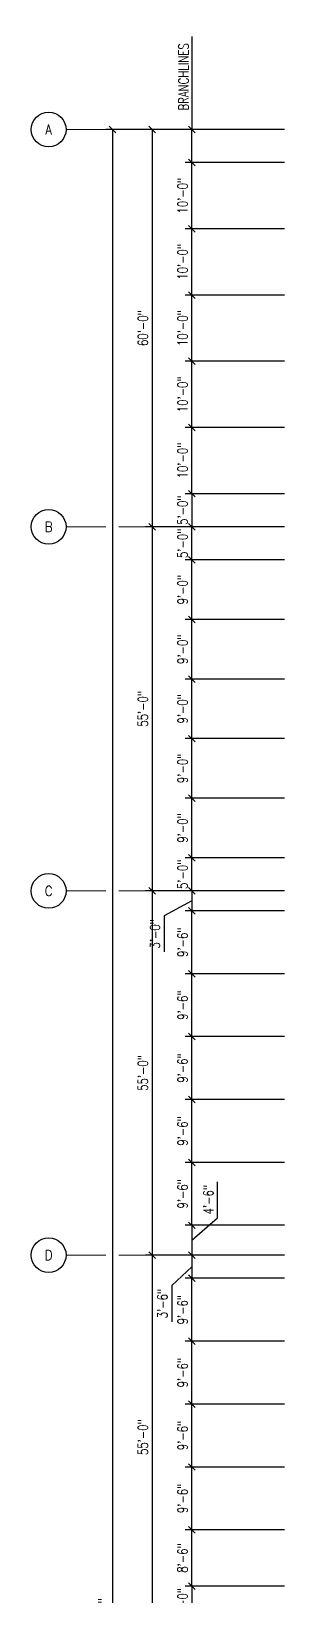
# Model space of a CAD drawing. Extents: x -14553 to 17595, y -13361 to 12610.
# Drawn here: x -1597 to -1114, y -2657 to 178 of the extents above; entities that cross this region are included whole.
import ezdxf
from ezdxf.enums import TextEntityAlignment as Align

# ---------------------------------------------------------------- set-up
doc = ezdxf.new("R2010")
doc.units = 0
doc.header["$LTSCALE"] = 0.5
doc.header["$MEASUREMENT"] = 0
doc.layers.get('0').update_dxf_attribs({"linetype": 'CONTINUOUS'})
doc.layers.get('DEFPOINTS').update_dxf_attribs({"linetype": 'CONTINUOUS'})
doc.layers.add('Dim-Grid', color=11, linetype='CONTINUOUS', lineweight=20)
doc.layers.add('Grid-Bubbles', color=2, linetype='CONTINUOUS')
doc.styles.add('SECTION-ATTRIB-BOLD', font='simplex.shx', dxfattribs={"width": 0.75})
doc.styles.get("Standard").update_dxf_attribs({"font": 'SIMPLEX.SHX', "width": 0.75})
doc.dimstyles.new('NMBS T192', dxfattribs={"dimscale": 192, "dimtxt": 0.09375, "dimasz": 0.0625, "dimexe": 0.0625, "dimexo": 0.125, "dimgap": 0.03125, "dimtad": 1, "dimdec": 4, "dimrnd": 0.0625, "dimzin": 3, "dimdsep": 46, "dimlunit": 4, "dimtxsty": 'Standard', "dimblk1": 'OBLIQUE', "dimblk2": 'OBLIQUE', "dimsah": 1, "dimcen": -0.125, "dimclrt": 2, "dimadec": 0, "dimazin": 0, "dimtfac": 0.625, "dimtdec": 4, "dimtmove": 0, "dimatfit": 2, "dimfxl": 0.0625, "dimtvp": 0.7, "dimtolj": 1, "dimtzin": 3, "dimarcsym": 0})

# ---------------------------------------------------------------- blocks, each defined once
blk = doc.blocks.new('Grid-Bub')
at = {"color": 0}
blk.add_circle((0, 0), 0.164, dxfattribs=at)
at = {"style": 'SECTION-ATTRIB-BOLD', "width": 0.875}
blk.add_attdef('LABEL', text='', height=0.0938, dxfattribs=at).set_placement((0, 0), align=Align.MIDDLE_CENTER)
blk = doc.blocks.new('_OBLIQUE')
at = {"color": 0, "linetype": 'ByBlock'}
blk.add_line((-0.5, -0.5), (0.5, 0.5), dxfattribs=at)
blk = doc.blocks.new('*D260')
at = {"layer": 'DEFPOINTS', "color": 0, "transparency": 16777216}
for p in [(-1113.7, 0), (-1377.7, -720), (-1113.7, -720)]:
    blk.add_point(p, dxfattribs=at)
at = {"layer": 'Dim-Grid', "color": 0, "lineweight": -2, "transparency": 16777216}
for p, q in [((-1137.7, 0), (-1389.7, 0)), ((-1377.7, 0), (-1377.7, -720)), ((-1137.7, -720), (-1389.7, -720))]:
    blk.add_line(p, q, dxfattribs=at)
at = {"layer": 'Dim-Grid', "color": 0, "lineweight": -2, "transparency": 16777216, "xscale": 12, "yscale": 12, "zscale": 12}
for p, rotation in [((-1377.7, 0), 90), ((-1377.7, -720), 270)]:
    blk.add_blockref('_OBLIQUE', p, dxfattribs=dict(at, rotation=rotation))
at = {"layer": 'Dim-Grid', "color": 2, "transparency": 16777216, "insert": (-1394.4, -360), "char_height": 18, "attachment_point": 5, "rotation": 90}
blk.add_mtext('\\A1;60\'-0"', dxfattribs=at)
blk = doc.blocks.new('*D261')
at = {"layer": 'DEFPOINTS', "color": 0, "transparency": 16777216}
for p in [(-1113.7, -720), (-1377.7, -1380), (-1113.7, -1380)]:
    blk.add_point(p, dxfattribs=at)
at = {"layer": 'Dim-Grid', "color": 0, "lineweight": -2, "transparency": 16777216}
for p, q in [((-1137.7, -720), (-1389.7, -720)), ((-1377.7, -720), (-1377.7, -1380)), ((-1137.7, -1380), (-1389.7, -1380))]:
    blk.add_line(p, q, dxfattribs=at)
at = {"layer": 'Dim-Grid', "color": 0, "lineweight": -2, "transparency": 16777216, "xscale": 12, "yscale": 12, "zscale": 12}
for p, rotation in [((-1377.7, -720), 90), ((-1377.7, -1380), 270)]:
    blk.add_blockref('_OBLIQUE', p, dxfattribs=dict(at, rotation=rotation))
at = {"layer": 'Dim-Grid', "color": 2, "transparency": 16777216, "insert": (-1394.4, -1050), "char_height": 18, "attachment_point": 5, "rotation": 90}
blk.add_mtext('\\A1;55\'-0"', dxfattribs=at)
blk = doc.blocks.new('*D262')
at = {"layer": 'DEFPOINTS', "color": 0, "transparency": 16777216}
for p in [(-1113.7, -1380), (-1377.7, -2040), (-1113.7, -2040)]:
    blk.add_point(p, dxfattribs=at)
at = {"layer": 'Dim-Grid', "color": 0, "lineweight": -2, "transparency": 16777216}
for p, q in [((-1137.7, -1380), (-1389.7, -1380)), ((-1377.7, -1380), (-1377.7, -2040)), ((-1137.7, -2040), (-1389.7, -2040))]:
    blk.add_line(p, q, dxfattribs=at)
at = {"layer": 'Dim-Grid', "color": 0, "lineweight": -2, "transparency": 16777216, "xscale": 12, "yscale": 12, "zscale": 12}
for p, rotation in [((-1377.7, -1380), 90), ((-1377.7, -2040), 270)]:
    blk.add_blockref('_OBLIQUE', p, dxfattribs=dict(at, rotation=rotation))
at = {"layer": 'Dim-Grid', "color": 2, "transparency": 16777216, "insert": (-1394.4, -1710), "char_height": 18, "attachment_point": 5, "rotation": 90}
blk.add_mtext('\\A1;55\'-0"', dxfattribs=at)
blk = doc.blocks.new('*D263')
at = {"layer": 'DEFPOINTS', "color": 0, "transparency": 16777216}
for p in [(-1113.7, -2040), (-1377.7, -2700), (-1113.7, -2700)]:
    blk.add_point(p, dxfattribs=at)
at = {"layer": 'Dim-Grid', "color": 0, "lineweight": -2, "transparency": 16777216}
for p, q in [((-1137.7, -2040), (-1389.7, -2040)), ((-1377.7, -2040), (-1377.7, -2700)), ((-1137.7, -2700), (-1389.7, -2700))]:
    blk.add_line(p, q, dxfattribs=at)
at = {"layer": 'Dim-Grid', "color": 0, "lineweight": -2, "transparency": 16777216, "xscale": 12, "yscale": 12, "zscale": 12}
for p, rotation in [((-1377.7, -2040), 90), ((-1377.7, -2700), 270)]:
    blk.add_blockref('_OBLIQUE', p, dxfattribs=dict(at, rotation=rotation))
at = {"layer": 'Dim-Grid', "color": 2, "transparency": 16777216, "insert": (-1394.4, -2370), "char_height": 18, "attachment_point": 5, "rotation": 90}
blk.add_mtext('\\A1;55\'-0"', dxfattribs=at)
blk = doc.blocks.new('*D268')
at = {"layer": 'DEFPOINTS', "color": 0, "transparency": 16777216}
for p in [(-1113.7, 0), (-1449.7, -5400), (-1113.7, -5400)]:
    blk.add_point(p, dxfattribs=at)
at = {"layer": 'Dim-Grid', "color": 0, "lineweight": -2, "transparency": 16777216}
for p, q in [((-1137.7, 0), (-1461.7, 0)), ((-1449.7, 0), (-1449.7, -5400)), ((-1137.7, -5400), (-1461.7, -5400))]:
    blk.add_line(p, q, dxfattribs=at)
at = {"layer": 'Dim-Grid', "color": 0, "lineweight": -2, "transparency": 16777216, "xscale": 12, "yscale": 12, "zscale": 12}
for p, rotation in [((-1449.7, 0), 90), ((-1449.7, -5400), 270)]:
    blk.add_blockref('_OBLIQUE', p, dxfattribs=dict(at, rotation=rotation))
at = {"layer": 'Dim-Grid', "color": 2, "transparency": 16777216, "insert": (-1466.4, -2700), "char_height": 18, "attachment_point": 5, "rotation": 90}
blk.add_mtext('\\A1;450\'-0"', dxfattribs=at)
blk = doc.blocks.new('*D253')
at = {"layer": 'DEFPOINTS', "color": 0, "transparency": 16777216}
for p in [(-1113.7, -1380), (-1305.7, -1416), (-1113.7, -1416)]:
    blk.add_point(p, dxfattribs=at)
at = {"layer": 'Dim-Grid', "color": 0, "lineweight": -2, "transparency": 16777216}
for p, q in [((-1137.7, -1380), (-1317.7, -1380)), ((-1305.7, -1380), (-1305.7, -1416)), ((-1305.7, -1398), (-1355.7, -1425.1)), ((-1137.7, -1416), (-1317.7, -1416)), ((-1355.7, -1425.1), (-1355.7, -1490.5))]:
    blk.add_line(p, q, dxfattribs=at)
at = {"layer": 'Dim-Grid', "color": 0, "lineweight": -2, "transparency": 16777216, "xscale": 12, "yscale": 12, "zscale": 12}
for p, rotation in [((-1305.7, -1380), 90), ((-1305.7, -1416), 270)]:
    blk.add_blockref('_OBLIQUE', p, dxfattribs=dict(at, rotation=rotation))
at = {"layer": 'Dim-Grid', "color": 2, "transparency": 16777216, "insert": (-1372.4, -1457.8), "char_height": 18, "attachment_point": 5, "rotation": 90}
blk.add_mtext('\\A1;3\'-0"', dxfattribs=at)
blk = doc.blocks.new('*D254')
at = {"layer": 'DEFPOINTS', "color": 0, "transparency": 16777216}
for p in [(-1305.7, -1320), (-1113.7, -1320), (-1113.7, -1380)]:
    blk.add_point(p, dxfattribs=at)
at = {"layer": 'Dim-Grid', "color": 0, "lineweight": -2, "transparency": 16777216}
for p, q in [((-1137.7, -1320), (-1317.7, -1320)), ((-1305.7, -1380), (-1305.7, -1320)), ((-1137.7, -1380), (-1317.7, -1380))]:
    blk.add_line(p, q, dxfattribs=at)
at = {"layer": 'Dim-Grid', "color": 0, "lineweight": -2, "transparency": 16777216, "xscale": 12, "yscale": 12, "zscale": 12}
for p, rotation in [((-1305.7, -1320), 90), ((-1305.7, -1380), 270)]:
    blk.add_blockref('_OBLIQUE', p, dxfattribs=dict(at, rotation=rotation))
at = {"layer": 'Dim-Grid', "color": 2, "transparency": 16777216, "insert": (-1322.4, -1350), "char_height": 18, "attachment_point": 5, "rotation": 90}
blk.add_mtext('\\A1;5\'-0"', dxfattribs=at)
blk = doc.blocks.new('*D269')
at = {"layer": 'DEFPOINTS', "color": 0, "transparency": 16777216}
for p in [(-1305.7, -1212), (-1113.7, -1212), (-1113.7, -1320)]:
    blk.add_point(p, dxfattribs=at)
at = {"layer": 'Dim-Grid', "color": 0, "lineweight": -2, "transparency": 16777216}
for p, q in [((-1137.7, -1212), (-1317.7, -1212)), ((-1305.7, -1320), (-1305.7, -1212)), ((-1137.7, -1320), (-1317.7, -1320))]:
    blk.add_line(p, q, dxfattribs=at)
at = {"layer": 'Dim-Grid', "color": 0, "lineweight": -2, "transparency": 16777216, "xscale": 12, "yscale": 12, "zscale": 12}
for p, rotation in [((-1305.7, -1212), 90), ((-1305.7, -1320), 270)]:
    blk.add_blockref('_OBLIQUE', p, dxfattribs=dict(at, rotation=rotation))
at = {"layer": 'Dim-Grid', "color": 2, "transparency": 16777216, "insert": (-1322.4, -1266), "char_height": 18, "attachment_point": 5, "rotation": 90}
blk.add_mtext('\\A1;9\'-0"', dxfattribs=at)
blk = doc.blocks.new('*D270')
at = {"layer": 'DEFPOINTS', "color": 0, "transparency": 16777216}
for p in [(-1305.7, -1104), (-1113.7, -1104), (-1113.7, -1212)]:
    blk.add_point(p, dxfattribs=at)
at = {"layer": 'Dim-Grid', "color": 0, "lineweight": -2, "transparency": 16777216}
for p, q in [((-1137.7, -1104), (-1317.7, -1104)), ((-1305.7, -1212), (-1305.7, -1104)), ((-1137.7, -1212), (-1317.7, -1212))]:
    blk.add_line(p, q, dxfattribs=at)
at = {"layer": 'Dim-Grid', "color": 0, "lineweight": -2, "transparency": 16777216, "xscale": 12, "yscale": 12, "zscale": 12}
for p, rotation in [((-1305.7, -1104), 90), ((-1305.7, -1212), 270)]:
    blk.add_blockref('_OBLIQUE', p, dxfattribs=dict(at, rotation=rotation))
at = {"layer": 'Dim-Grid', "color": 2, "transparency": 16777216, "insert": (-1322.4, -1158), "char_height": 18, "attachment_point": 5, "rotation": 90}
blk.add_mtext('\\A1;9\'-0"', dxfattribs=at)
blk = doc.blocks.new('*D271')
at = {"layer": 'DEFPOINTS', "color": 0, "transparency": 16777216}
for p in [(-1305.7, -996), (-1113.7, -996), (-1113.7, -1104)]:
    blk.add_point(p, dxfattribs=at)
at = {"layer": 'Dim-Grid', "color": 0, "lineweight": -2, "transparency": 16777216}
for p, q in [((-1137.7, -996), (-1317.7, -996)), ((-1305.7, -1104), (-1305.7, -996)), ((-1137.7, -1104), (-1317.7, -1104))]:
    blk.add_line(p, q, dxfattribs=at)
at = {"layer": 'Dim-Grid', "color": 0, "lineweight": -2, "transparency": 16777216, "xscale": 12, "yscale": 12, "zscale": 12}
for p, rotation in [((-1305.7, -996), 90), ((-1305.7, -1104), 270)]:
    blk.add_blockref('_OBLIQUE', p, dxfattribs=dict(at, rotation=rotation))
at = {"layer": 'Dim-Grid', "color": 2, "transparency": 16777216, "insert": (-1322.4, -1050), "char_height": 18, "attachment_point": 5, "rotation": 90}
blk.add_mtext('\\A1;9\'-0"', dxfattribs=at)
blk = doc.blocks.new('*D272')
at = {"layer": 'DEFPOINTS', "color": 0, "transparency": 16777216}
for p in [(-1305.7, -888), (-1113.7, -888), (-1113.7, -996)]:
    blk.add_point(p, dxfattribs=at)
at = {"layer": 'Dim-Grid', "color": 0, "lineweight": -2, "transparency": 16777216}
for p, q in [((-1137.7, -888), (-1317.7, -888)), ((-1305.7, -996), (-1305.7, -888)), ((-1137.7, -996), (-1317.7, -996))]:
    blk.add_line(p, q, dxfattribs=at)
at = {"layer": 'Dim-Grid', "color": 0, "lineweight": -2, "transparency": 16777216, "xscale": 12, "yscale": 12, "zscale": 12}
for p, rotation in [((-1305.7, -888), 90), ((-1305.7, -996), 270)]:
    blk.add_blockref('_OBLIQUE', p, dxfattribs=dict(at, rotation=rotation))
at = {"layer": 'Dim-Grid', "color": 2, "transparency": 16777216, "insert": (-1322.4, -942), "char_height": 18, "attachment_point": 5, "rotation": 90}
blk.add_mtext('\\A1;9\'-0"', dxfattribs=at)
blk = doc.blocks.new('*D273')
at = {"layer": 'DEFPOINTS', "color": 0, "transparency": 16777216}
for p in [(-1305.7, -780), (-1113.7, -780), (-1113.7, -888)]:
    blk.add_point(p, dxfattribs=at)
at = {"layer": 'Dim-Grid', "color": 0, "lineweight": -2, "transparency": 16777216}
for p, q in [((-1137.7, -780), (-1317.7, -780)), ((-1305.7, -888), (-1305.7, -780)), ((-1137.7, -888), (-1317.7, -888))]:
    blk.add_line(p, q, dxfattribs=at)
at = {"layer": 'Dim-Grid', "color": 0, "lineweight": -2, "transparency": 16777216, "xscale": 12, "yscale": 12, "zscale": 12}
for p, rotation in [((-1305.7, -780), 90), ((-1305.7, -888), 270)]:
    blk.add_blockref('_OBLIQUE', p, dxfattribs=dict(at, rotation=rotation))
at = {"layer": 'Dim-Grid', "color": 2, "transparency": 16777216, "insert": (-1322.4, -834), "char_height": 18, "attachment_point": 5, "rotation": 90}
blk.add_mtext('\\A1;9\'-0"', dxfattribs=at)
blk = doc.blocks.new('*D274')
at = {"layer": 'DEFPOINTS', "color": 0, "transparency": 16777216}
for p in [(-1305.7, -720), (-1113.7, -720), (-1113.7, -780)]:
    blk.add_point(p, dxfattribs=at)
at = {"layer": 'Dim-Grid', "color": 0, "lineweight": -2, "transparency": 16777216}
for p, q in [((-1137.7, -720), (-1317.7, -720)), ((-1305.7, -780), (-1305.7, -720)), ((-1137.7, -780), (-1317.7, -780))]:
    blk.add_line(p, q, dxfattribs=at)
at = {"layer": 'Dim-Grid', "color": 0, "lineweight": -2, "transparency": 16777216, "xscale": 12, "yscale": 12, "zscale": 12}
for p, rotation in [((-1305.7, -720), 90), ((-1305.7, -780), 270)]:
    blk.add_blockref('_OBLIQUE', p, dxfattribs=dict(at, rotation=rotation))
at = {"layer": 'Dim-Grid', "color": 2, "transparency": 16777216, "insert": (-1322.4, -750), "char_height": 18, "attachment_point": 5, "rotation": 90}
blk.add_mtext('\\A1;5\'-0"', dxfattribs=at)
blk = doc.blocks.new('*D275')
at = {"layer": 'DEFPOINTS', "color": 0, "transparency": 16777216}
for p in [(-1113.7, -660), (-1305.7, -720), (-1113.7, -720)]:
    blk.add_point(p, dxfattribs=at)
at = {"layer": 'Dim-Grid', "color": 0, "lineweight": -2, "transparency": 16777216}
for p, q in [((-1137.7, -660), (-1317.7, -660)), ((-1305.7, -660), (-1305.7, -720)), ((-1137.7, -720), (-1317.7, -720))]:
    blk.add_line(p, q, dxfattribs=at)
at = {"layer": 'Dim-Grid', "color": 0, "lineweight": -2, "transparency": 16777216, "xscale": 12, "yscale": 12, "zscale": 12}
for p, rotation in [((-1305.7, -660), 90), ((-1305.7, -720), 270)]:
    blk.add_blockref('_OBLIQUE', p, dxfattribs=dict(at, rotation=rotation))
at = {"layer": 'Dim-Grid', "color": 2, "transparency": 16777216, "insert": (-1322.4, -690), "char_height": 18, "attachment_point": 5, "rotation": 90}
blk.add_mtext('\\A1;5\'-0"', dxfattribs=at)
blk = doc.blocks.new('*D276')
at = {"layer": 'DEFPOINTS', "color": 0, "transparency": 16777216}
for p in [(-1305.7, -540), (-1113.7, -540), (-1113.7, -660)]:
    blk.add_point(p, dxfattribs=at)
at = {"layer": 'Dim-Grid', "color": 0, "lineweight": -2, "transparency": 16777216}
for p, q in [((-1137.7, -540), (-1317.7, -540)), ((-1305.7, -660), (-1305.7, -540)), ((-1137.7, -660), (-1317.7, -660))]:
    blk.add_line(p, q, dxfattribs=at)
at = {"layer": 'Dim-Grid', "color": 0, "lineweight": -2, "transparency": 16777216, "xscale": 12, "yscale": 12, "zscale": 12}
for p, rotation in [((-1305.7, -540), 90), ((-1305.7, -660), 270)]:
    blk.add_blockref('_OBLIQUE', p, dxfattribs=dict(at, rotation=rotation))
at = {"layer": 'Dim-Grid', "color": 2, "transparency": 16777216, "insert": (-1322.4, -600), "char_height": 18, "attachment_point": 5, "rotation": 90}
blk.add_mtext('\\A1;10\'-0"', dxfattribs=at)
blk = doc.blocks.new('*D277')
at = {"layer": 'DEFPOINTS', "color": 0, "transparency": 16777216}
for p in [(-1305.7, -420), (-1113.7, -420), (-1113.7, -540)]:
    blk.add_point(p, dxfattribs=at)
at = {"layer": 'Dim-Grid', "color": 0, "lineweight": -2, "transparency": 16777216}
for p, q in [((-1137.7, -420), (-1317.7, -420)), ((-1305.7, -540), (-1305.7, -420)), ((-1137.7, -540), (-1317.7, -540))]:
    blk.add_line(p, q, dxfattribs=at)
at = {"layer": 'Dim-Grid', "color": 0, "lineweight": -2, "transparency": 16777216, "xscale": 12, "yscale": 12, "zscale": 12}
for p, rotation in [((-1305.7, -420), 90), ((-1305.7, -540), 270)]:
    blk.add_blockref('_OBLIQUE', p, dxfattribs=dict(at, rotation=rotation))
at = {"layer": 'Dim-Grid', "color": 2, "transparency": 16777216, "insert": (-1322.4, -480), "char_height": 18, "attachment_point": 5, "rotation": 90}
blk.add_mtext('\\A1;10\'-0"', dxfattribs=at)
blk = doc.blocks.new('*D278')
at = {"layer": 'DEFPOINTS', "color": 0, "transparency": 16777216}
for p in [(-1305.7, -300), (-1113.7, -300), (-1113.7, -420)]:
    blk.add_point(p, dxfattribs=at)
at = {"layer": 'Dim-Grid', "color": 0, "lineweight": -2, "transparency": 16777216}
for p, q in [((-1137.7, -300), (-1317.7, -300)), ((-1305.7, -420), (-1305.7, -300)), ((-1137.7, -420), (-1317.7, -420))]:
    blk.add_line(p, q, dxfattribs=at)
at = {"layer": 'Dim-Grid', "color": 0, "lineweight": -2, "transparency": 16777216, "xscale": 12, "yscale": 12, "zscale": 12}
for p, rotation in [((-1305.7, -300), 90), ((-1305.7, -420), 270)]:
    blk.add_blockref('_OBLIQUE', p, dxfattribs=dict(at, rotation=rotation))
at = {"layer": 'Dim-Grid', "color": 2, "transparency": 16777216, "insert": (-1322.4, -360), "char_height": 18, "attachment_point": 5, "rotation": 90}
blk.add_mtext('\\A1;10\'-0"', dxfattribs=at)
blk = doc.blocks.new('*D255')
at = {"layer": 'DEFPOINTS', "color": 0, "transparency": 16777216}
for p in [(-1305.7, -180), (-1113.7, -180), (-1113.7, -300)]:
    blk.add_point(p, dxfattribs=at)
at = {"layer": 'Dim-Grid', "color": 0, "lineweight": -2, "transparency": 16777216}
for p, q in [((-1137.7, -180), (-1317.7, -180)), ((-1305.7, -300), (-1305.7, -180)), ((-1137.7, -300), (-1317.7, -300))]:
    blk.add_line(p, q, dxfattribs=at)
at = {"layer": 'Dim-Grid', "color": 0, "lineweight": -2, "transparency": 16777216, "xscale": 12, "yscale": 12, "zscale": 12}
for p, rotation in [((-1305.7, -180), 90), ((-1305.7, -300), 270)]:
    blk.add_blockref('_OBLIQUE', p, dxfattribs=dict(at, rotation=rotation))
at = {"layer": 'Dim-Grid', "color": 2, "transparency": 16777216, "insert": (-1322.4, -240), "char_height": 18, "attachment_point": 5, "rotation": 90}
blk.add_mtext('\\A1;10\'-0"', dxfattribs=at)
blk = doc.blocks.new('*D256')
at = {"layer": 'DEFPOINTS', "color": 0, "transparency": 16777216}
for p in [(-1305.7, -60), (-1113.7, -60), (-1113.7, -180)]:
    blk.add_point(p, dxfattribs=at)
at = {"layer": 'Dim-Grid', "color": 0, "lineweight": -2, "transparency": 16777216}
for p, q in [((-1137.7, -60), (-1317.7, -60)), ((-1305.7, -180), (-1305.7, -60)), ((-1137.7, -180), (-1317.7, -180))]:
    blk.add_line(p, q, dxfattribs=at)
at = {"layer": 'Dim-Grid', "color": 0, "lineweight": -2, "transparency": 16777216, "xscale": 12, "yscale": 12, "zscale": 12}
for p, rotation in [((-1305.7, -60), 90), ((-1305.7, -180), 270)]:
    blk.add_blockref('_OBLIQUE', p, dxfattribs=dict(at, rotation=rotation))
at = {"layer": 'Dim-Grid', "color": 2, "transparency": 16777216, "insert": (-1322.4, -120), "char_height": 18, "attachment_point": 5, "rotation": 90}
blk.add_mtext('\\A1;10\'-0"', dxfattribs=at)
blk = doc.blocks.new('*D257')
at = {"layer": 'DEFPOINTS', "color": 0, "transparency": 16777216}
for p in [(-1305.7, -1416), (-1113.7, -1416), (-1113.7, -1530)]:
    blk.add_point(p, dxfattribs=at)
at = {"layer": 'Dim-Grid', "color": 0, "lineweight": -2, "transparency": 16777216}
for p, q in [((-1137.7, -1416), (-1317.7, -1416)), ((-1305.7, -1530), (-1305.7, -1416)), ((-1137.7, -1530), (-1317.7, -1530))]:
    blk.add_line(p, q, dxfattribs=at)
at = {"layer": 'Dim-Grid', "color": 0, "lineweight": -2, "transparency": 16777216, "xscale": 12, "yscale": 12, "zscale": 12}
for p, rotation in [((-1305.7, -1416), 90), ((-1305.7, -1530), 270)]:
    blk.add_blockref('_OBLIQUE', p, dxfattribs=dict(at, rotation=rotation))
at = {"layer": 'Dim-Grid', "color": 2, "transparency": 16777216, "insert": (-1322.4, -1473), "char_height": 18, "attachment_point": 5, "rotation": 90}
blk.add_mtext('\\A1;9\'-6"', dxfattribs=at)
blk = doc.blocks.new('*D258')
at = {"layer": 'DEFPOINTS', "color": 0, "transparency": 16777216}
for p in [(-1305.7, -1530), (-1113.7, -1530), (-1113.7, -1644)]:
    blk.add_point(p, dxfattribs=at)
at = {"layer": 'Dim-Grid', "color": 0, "lineweight": -2, "transparency": 16777216}
for p, q in [((-1137.7, -1530), (-1317.7, -1530)), ((-1305.7, -1644), (-1305.7, -1530)), ((-1137.7, -1644), (-1317.7, -1644))]:
    blk.add_line(p, q, dxfattribs=at)
at = {"layer": 'Dim-Grid', "color": 0, "lineweight": -2, "transparency": 16777216, "xscale": 12, "yscale": 12, "zscale": 12}
for p, rotation in [((-1305.7, -1530), 90), ((-1305.7, -1644), 270)]:
    blk.add_blockref('_OBLIQUE', p, dxfattribs=dict(at, rotation=rotation))
at = {"layer": 'Dim-Grid', "color": 2, "transparency": 16777216, "insert": (-1322.4, -1587), "char_height": 18, "attachment_point": 5, "rotation": 90}
blk.add_mtext('\\A1;9\'-6"', dxfattribs=at)
blk = doc.blocks.new('*D259')
at = {"layer": 'DEFPOINTS', "color": 0, "transparency": 16777216}
for p in [(-1305.7, -1644), (-1113.7, -1644), (-1113.7, -1758)]:
    blk.add_point(p, dxfattribs=at)
at = {"layer": 'Dim-Grid', "color": 0, "lineweight": -2, "transparency": 16777216}
for p, q in [((-1137.7, -1644), (-1317.7, -1644)), ((-1305.7, -1758), (-1305.7, -1644)), ((-1137.7, -1758), (-1317.7, -1758))]:
    blk.add_line(p, q, dxfattribs=at)
at = {"layer": 'Dim-Grid', "color": 0, "lineweight": -2, "transparency": 16777216, "xscale": 12, "yscale": 12, "zscale": 12}
for p, rotation in [((-1305.7, -1644), 90), ((-1305.7, -1758), 270)]:
    blk.add_blockref('_OBLIQUE', p, dxfattribs=dict(at, rotation=rotation))
at = {"layer": 'Dim-Grid', "color": 2, "transparency": 16777216, "insert": (-1322.4, -1701), "char_height": 18, "attachment_point": 5, "rotation": 90}
blk.add_mtext('\\A1;9\'-6"', dxfattribs=at)
blk = doc.blocks.new('*D279')
at = {"layer": 'DEFPOINTS', "color": 0, "transparency": 16777216}
for p in [(-1305.7, -1758), (-1113.7, -1758), (-1113.7, -1872)]:
    blk.add_point(p, dxfattribs=at)
at = {"layer": 'Dim-Grid', "color": 0, "lineweight": -2, "transparency": 16777216}
for p, q in [((-1137.7, -1758), (-1317.7, -1758)), ((-1305.7, -1872), (-1305.7, -1758)), ((-1137.7, -1872), (-1317.7, -1872))]:
    blk.add_line(p, q, dxfattribs=at)
at = {"layer": 'Dim-Grid', "color": 0, "lineweight": -2, "transparency": 16777216, "xscale": 12, "yscale": 12, "zscale": 12}
for p, rotation in [((-1305.7, -1758), 90), ((-1305.7, -1872), 270)]:
    blk.add_blockref('_OBLIQUE', p, dxfattribs=dict(at, rotation=rotation))
at = {"layer": 'Dim-Grid', "color": 2, "transparency": 16777216, "insert": (-1322.4, -1815), "char_height": 18, "attachment_point": 5, "rotation": 90}
blk.add_mtext('\\A1;9\'-6"', dxfattribs=at)
blk = doc.blocks.new('*D280')
at = {"layer": 'DEFPOINTS', "color": 0, "transparency": 16777216}
for p in [(-1305.7, -1872), (-1113.7, -1872), (-1113.7, -1986)]:
    blk.add_point(p, dxfattribs=at)
at = {"layer": 'Dim-Grid', "color": 0, "lineweight": -2, "transparency": 16777216}
for p, q in [((-1137.7, -1872), (-1317.7, -1872)), ((-1305.7, -1986), (-1305.7, -1872)), ((-1137.7, -1986), (-1317.7, -1986))]:
    blk.add_line(p, q, dxfattribs=at)
at = {"layer": 'Dim-Grid', "color": 0, "lineweight": -2, "transparency": 16777216, "xscale": 12, "yscale": 12, "zscale": 12}
for p, rotation in [((-1305.7, -1872), 90), ((-1305.7, -1986), 270)]:
    blk.add_blockref('_OBLIQUE', p, dxfattribs=dict(at, rotation=rotation))
at = {"layer": 'Dim-Grid', "color": 2, "transparency": 16777216, "insert": (-1322.4, -1929), "char_height": 18, "attachment_point": 5, "rotation": 90}
blk.add_mtext('\\A1;9\'-6"', dxfattribs=at)
blk = doc.blocks.new('*D281')
at = {"layer": 'DEFPOINTS', "color": 0, "transparency": 16777216}
for p in [(-1113.7, -1986), (-1305.7, -2040), (-1113.7, -2040)]:
    blk.add_point(p, dxfattribs=at)
at = {"layer": 'Dim-Grid', "color": 0, "lineweight": -2, "transparency": 16777216}
for p, q in [((-1258.9, -1972.2), (-1258.9, -1906.9)), ((-1305.7, -2013), (-1258.9, -1972.2)), ((-1137.7, -1986), (-1317.7, -1986)), ((-1305.7, -1986), (-1305.7, -2040)), ((-1137.7, -2040), (-1317.7, -2040))]:
    blk.add_line(p, q, dxfattribs=at)
at = {"layer": 'Dim-Grid', "color": 0, "lineweight": -2, "transparency": 16777216, "xscale": 12, "yscale": 12, "zscale": 12}
for p, rotation in [((-1305.7, -1986), 90), ((-1305.7, -2040), 270)]:
    blk.add_blockref('_OBLIQUE', p, dxfattribs=dict(at, rotation=rotation))
at = {"layer": 'Dim-Grid', "color": 2, "transparency": 16777216, "insert": (-1275.6, -1939.6), "char_height": 18, "attachment_point": 5, "rotation": 90}
blk.add_mtext('\\A1;4\'-6"', dxfattribs=at)
blk = doc.blocks.new('*D282')
at = {"layer": 'DEFPOINTS', "color": 0, "transparency": 16777216}
for p in [(-1113.7, -2040), (-1305.7, -2082), (-1113.7, -2082)]:
    blk.add_point(p, dxfattribs=at)
at = {"layer": 'Dim-Grid', "color": 0, "lineweight": -2, "transparency": 16777216}
for p, q in [((-1137.7, -2040), (-1317.7, -2040)), ((-1305.7, -2040), (-1305.7, -2082)), ((-1305.7, -2061), (-1342.1, -2095.3)), ((-1342.1, -2095.3), (-1342.1, -2160.6)), ((-1137.7, -2082), (-1317.7, -2082))]:
    blk.add_line(p, q, dxfattribs=at)
at = {"layer": 'Dim-Grid', "color": 0, "lineweight": -2, "transparency": 16777216, "xscale": 12, "yscale": 12, "zscale": 12}
for p, rotation in [((-1305.7, -2040), 90), ((-1305.7, -2082), 270)]:
    blk.add_blockref('_OBLIQUE', p, dxfattribs=dict(at, rotation=rotation))
at = {"layer": 'Dim-Grid', "color": 2, "transparency": 16777216, "insert": (-1358.9, -2127.9), "char_height": 18, "attachment_point": 5, "rotation": 90}
blk.add_mtext('\\A1;3\'-6"', dxfattribs=at)
blk = doc.blocks.new('*D283')
at = {"layer": 'DEFPOINTS', "color": 0, "transparency": 16777216}
for p in [(-1305.7, -2082), (-1113.7, -2082), (-1113.7, -2196)]:
    blk.add_point(p, dxfattribs=at)
at = {"layer": 'Dim-Grid', "color": 0, "lineweight": -2, "transparency": 16777216}
for p, q in [((-1137.7, -2082), (-1317.7, -2082)), ((-1305.7, -2196), (-1305.7, -2082)), ((-1137.7, -2196), (-1317.7, -2196))]:
    blk.add_line(p, q, dxfattribs=at)
at = {"layer": 'Dim-Grid', "color": 0, "lineweight": -2, "transparency": 16777216, "xscale": 12, "yscale": 12, "zscale": 12}
for p, rotation in [((-1305.7, -2082), 90), ((-1305.7, -2196), 270)]:
    blk.add_blockref('_OBLIQUE', p, dxfattribs=dict(at, rotation=rotation))
at = {"layer": 'Dim-Grid', "color": 2, "transparency": 16777216, "insert": (-1322.4, -2139), "char_height": 18, "attachment_point": 5, "rotation": 90}
blk.add_mtext('\\A1;9\'-6"', dxfattribs=at)
blk = doc.blocks.new('*D284')
at = {"layer": 'DEFPOINTS', "color": 0, "transparency": 16777216}
for p in [(-1305.7, -2196), (-1113.7, -2196), (-1113.7, -2310)]:
    blk.add_point(p, dxfattribs=at)
at = {"layer": 'Dim-Grid', "color": 0, "lineweight": -2, "transparency": 16777216}
for p, q in [((-1137.7, -2196), (-1317.7, -2196)), ((-1305.7, -2310), (-1305.7, -2196)), ((-1137.7, -2310), (-1317.7, -2310))]:
    blk.add_line(p, q, dxfattribs=at)
at = {"layer": 'Dim-Grid', "color": 0, "lineweight": -2, "transparency": 16777216, "xscale": 12, "yscale": 12, "zscale": 12}
for p, rotation in [((-1305.7, -2196), 90), ((-1305.7, -2310), 270)]:
    blk.add_blockref('_OBLIQUE', p, dxfattribs=dict(at, rotation=rotation))
at = {"layer": 'Dim-Grid', "color": 2, "transparency": 16777216, "insert": (-1322.4, -2253), "char_height": 18, "attachment_point": 5, "rotation": 90}
blk.add_mtext('\\A1;9\'-6"', dxfattribs=at)
blk = doc.blocks.new('*D285')
at = {"layer": 'DEFPOINTS', "color": 0, "transparency": 16777216}
for p in [(-1305.7, -2310), (-1113.7, -2310), (-1113.7, -2424)]:
    blk.add_point(p, dxfattribs=at)
at = {"layer": 'Dim-Grid', "color": 0, "lineweight": -2, "transparency": 16777216}
for p, q in [((-1137.7, -2310), (-1317.7, -2310)), ((-1305.7, -2424), (-1305.7, -2310)), ((-1137.7, -2424), (-1317.7, -2424))]:
    blk.add_line(p, q, dxfattribs=at)
at = {"layer": 'Dim-Grid', "color": 0, "lineweight": -2, "transparency": 16777216, "xscale": 12, "yscale": 12, "zscale": 12}
for p, rotation in [((-1305.7, -2310), 90), ((-1305.7, -2424), 270)]:
    blk.add_blockref('_OBLIQUE', p, dxfattribs=dict(at, rotation=rotation))
at = {"layer": 'Dim-Grid', "color": 2, "transparency": 16777216, "insert": (-1322.4, -2367), "char_height": 18, "attachment_point": 5, "rotation": 90}
blk.add_mtext('\\A1;9\'-6"', dxfattribs=at)
blk = doc.blocks.new('*D286')
at = {"layer": 'DEFPOINTS', "color": 0, "transparency": 16777216}
for p in [(-1305.7, -2424), (-1113.7, -2424), (-1113.7, -2538)]:
    blk.add_point(p, dxfattribs=at)
at = {"layer": 'Dim-Grid', "color": 0, "lineweight": -2, "transparency": 16777216}
for p, q in [((-1137.7, -2424), (-1317.7, -2424)), ((-1305.7, -2538), (-1305.7, -2424)), ((-1137.7, -2538), (-1317.7, -2538))]:
    blk.add_line(p, q, dxfattribs=at)
at = {"layer": 'Dim-Grid', "color": 0, "lineweight": -2, "transparency": 16777216, "xscale": 12, "yscale": 12, "zscale": 12}
for p, rotation in [((-1305.7, -2424), 90), ((-1305.7, -2538), 270)]:
    blk.add_blockref('_OBLIQUE', p, dxfattribs=dict(at, rotation=rotation))
at = {"layer": 'Dim-Grid', "color": 2, "transparency": 16777216, "insert": (-1322.4, -2481), "char_height": 18, "attachment_point": 5, "rotation": 90}
blk.add_mtext('\\A1;9\'-6"', dxfattribs=at)
blk = doc.blocks.new('*D287')
at = {"layer": 'DEFPOINTS', "color": 0, "transparency": 16777216}
for p in [(-1305.7, -2538), (-1113.7, -2538), (-1113.7, -2640)]:
    blk.add_point(p, dxfattribs=at)
at = {"layer": 'Dim-Grid', "color": 0, "lineweight": -2, "transparency": 16777216}
for p, q in [((-1137.7, -2538), (-1317.7, -2538)), ((-1305.7, -2640), (-1305.7, -2538)), ((-1137.7, -2640), (-1317.7, -2640))]:
    blk.add_line(p, q, dxfattribs=at)
at = {"layer": 'Dim-Grid', "color": 0, "lineweight": -2, "transparency": 16777216, "xscale": 12, "yscale": 12, "zscale": 12}
for p, rotation in [((-1305.7, -2538), 90), ((-1305.7, -2640), 270)]:
    blk.add_blockref('_OBLIQUE', p, dxfattribs=dict(at, rotation=rotation))
at = {"layer": 'Dim-Grid', "color": 2, "transparency": 16777216, "insert": (-1322.4, -2589), "char_height": 18, "attachment_point": 5, "rotation": 90}
blk.add_mtext('\\A1;8\'-6"', dxfattribs=at)
blk = doc.blocks.new('*D288')
at = {"layer": 'DEFPOINTS', "color": 0, "transparency": 16777216}
for p in [(-1113.7, -2640), (-1305.7, -2700), (-1113.7, -2700)]:
    blk.add_point(p, dxfattribs=at)
at = {"layer": 'Dim-Grid', "color": 0, "lineweight": -2, "transparency": 16777216}
for p, q in [((-1137.7, -2640), (-1317.7, -2640)), ((-1305.7, -2640), (-1305.7, -2700)), ((-1137.7, -2700), (-1317.7, -2700))]:
    blk.add_line(p, q, dxfattribs=at)
at = {"layer": 'Dim-Grid', "color": 0, "lineweight": -2, "transparency": 16777216, "xscale": 12, "yscale": 12, "zscale": 12}
for p, rotation in [((-1305.7, -2640), 90), ((-1305.7, -2700), 270)]:
    blk.add_blockref('_OBLIQUE', p, dxfattribs=dict(at, rotation=rotation))
at = {"layer": 'Dim-Grid', "color": 2, "transparency": 16777216, "insert": (-1322.4, -2670), "char_height": 18, "attachment_point": 5, "rotation": 90}
blk.add_mtext('\\A1;5\'-0"', dxfattribs=at)
blk = doc.blocks.new('*D324')
at = {"layer": 'DEFPOINTS', "color": 0, "transparency": 16777216}
for p in [(-1113.7, 0), (-1305.7, 0), (-1113.7, -60)]:
    blk.add_point(p, dxfattribs=at)
at = {"layer": 'Dim-Grid', "color": 0, "lineweight": -2, "transparency": 16777216}
for p, q in [((-1305.7, 168.5), (-1305.7, 0)), ((-1137.7, 0), (-1317.7, 0)), ((-1305.7, -60), (-1305.7, 0)), ((-1137.7, -60), (-1317.7, -60))]:
    blk.add_line(p, q, dxfattribs=at)
at = {"layer": 'Dim-Grid', "color": 0, "lineweight": -2, "transparency": 16777216, "xscale": 12, "yscale": 12, "zscale": 12}
for p, rotation in [((-1305.7, 0), 90), ((-1305.7, -60), 270)]:
    blk.add_blockref('_OBLIQUE', p, dxfattribs=dict(at, rotation=rotation))
at = {"layer": 'Dim-Grid', "color": 2, "transparency": 16777216, "insert": (-1320.7, 95.3), "char_height": 18, "attachment_point": 5, "rotation": 90}
blk.add_mtext('\\A1;BRANCHLINES', dxfattribs=at)

msp = doc.modelspace()

# ---------------------------------------------------------------- linework, layer by layer
at = {"layer": 'Dim-Grid'}
for p, q in [((-1461.70789, 0), (-1533.70789, 0)), ((-1389.70789, 0), (-1437.70789, 0)), ((-1461.70789, -720), (-1533.70789, -720)), ((-1389.70789, -720), (-1437.70789, -720)), ((-1461.70789, -1380), (-1533.70789, -1380)), ((-1389.70789, -1380), (-1437.70789, -1380)), ((-1461.70789, -2040), (-1533.70789, -2040)), ((-1389.70789, -2040), (-1437.70789, -2040))]:
    msp.add_line(p, q, dxfattribs=at)

# ---------------------------------------------------------------- block references
at = {"layer": 'Grid-Bubbles', "xscale": 192, "yscale": 192}
for p, values in [((-1565.20789, 0), {'LABEL': 'A'}), ((-1565.20789, -720), {'LABEL': 'B'}), ((-1565.20789, -1380), {'LABEL': 'C'}), ((-1565.20789, -2040), {'LABEL': 'D'})]:
    msp.add_blockref('Grid-Bub', p, dxfattribs=at).add_auto_attribs(values)

# ---------------------------------------------------------------- dimensions: what is measured, and where the dimension line sits
at = {"layer": 'Dim-Grid'}
dim = msp.add_linear_dim(base=(-1305.70789, 0), p1=(-1113.70789, -60), p2=(-1113.70789, 0), angle=90, text='BRANCHLINES', dimstyle='NMBS T192', override={"dimtmove": 1}, dxfattribs=at)
dim.commit()
dim.dimension.update_dxf_attribs({"geometry": '*D324', "text_midpoint": (-1305.70789, 95.32714), "dimtype": 160})
for base, p1, p2, picture, middle in [((-1449.70789, -5400), (-1113.70789, 0), (-1113.70789, -5400), '*D268', (-1466.42217, -2700)), ((-1377.70789, -720), (-1113.70789, 0), (-1113.70789, -720), '*D260', (-1394.42217, -360)), ((-1377.70789, -1380), (-1113.70789, -720), (-1113.70789, -1380), '*D261', (-1394.42217, -1050)), ((-1377.70789, -2040), (-1113.70789, -1380), (-1113.70789, -2040), '*D262', (-1394.42217, -1710)), ((-1377.70789, -2700), (-1113.70789, -2040), (-1113.70789, -2700), '*D263', (-1394.42217, -2370))]:
    dim = msp.add_linear_dim(base=base, p1=p1, p2=p2, angle=90, dimstyle='NMBS T192', dxfattribs=at)
    dim.commit()
    dim.dimension.update_dxf_attribs({"geometry": picture, "text_midpoint": middle})
for base, p1, p2, picture, middle in [((-1305.70789, -60), (-1113.70789, -180), (-1113.70789, -60), '*D256', (-1322.42217, -120)), ((-1305.70789, -180), (-1113.70789, -300), (-1113.70789, -180), '*D255', (-1322.42217, -240)), ((-1305.70789, -300), (-1113.70789, -420), (-1113.70789, -300), '*D278', (-1322.42217, -360)), ((-1305.70789, -420), (-1113.70789, -540), (-1113.70789, -420), '*D277', (-1322.42217, -480)), ((-1305.70789, -540), (-1113.70789, -660), (-1113.70789, -540), '*D276', (-1322.42217, -600)), ((-1305.70789, -780), (-1113.70789, -888), (-1113.70789, -780), '*D273', (-1322.42217, -834)), ((-1305.70789, -888), (-1113.70789, -996), (-1113.70789, -888), '*D272', (-1322.42217, -942)), ((-1305.70789, -996), (-1113.70789, -1104), (-1113.70789, -996), '*D271', (-1322.42217, -1050)), ((-1305.70789, -1104), (-1113.70789, -1212), (-1113.70789, -1104), '*D270', (-1322.42217, -1158)), ((-1305.70789, -1212), (-1113.70789, -1320), (-1113.70789, -1212), '*D269', (-1322.42217, -1266)), ((-1305.70789, -1416), (-1113.70789, -1530), (-1113.70789, -1416), '*D257', (-1322.42217, -1473)), ((-1305.70789, -1530), (-1113.70789, -1644), (-1113.70789, -1530), '*D258', (-1322.42217, -1587)), ((-1305.70789, -1644), (-1113.70789, -1758), (-1113.70789, -1644), '*D259', (-1322.42217, -1701)), ((-1305.70789, -1758), (-1113.70789, -1872), (-1113.70789, -1758), '*D279', (-1322.42217, -1815)), ((-1305.70789, -1872), (-1113.70789, -1986), (-1113.70789, -1872), '*D280', (-1322.42217, -1929)), ((-1305.70789, -2082), (-1113.70789, -2196), (-1113.70789, -2082), '*D283', (-1322.42217, -2139)), ((-1305.70789, -2196), (-1113.70789, -2310), (-1113.70789, -2196), '*D284', (-1322.42217, -2253)), ((-1305.70789, -2310), (-1113.70789, -2424), (-1113.70789, -2310), '*D285', (-1322.42217, -2367)), ((-1305.70789, -2424), (-1113.70789, -2538), (-1113.70789, -2424), '*D286', (-1322.42217, -2481)), ((-1305.70789, -2538), (-1113.70789, -2640), (-1113.70789, -2538), '*D287', (-1322.42217, -2589))]:
    dim = msp.add_linear_dim(base=base, p1=p1, p2=p2, angle=90, dimstyle='NMBS T192', override={"dimtmove": 1}, dxfattribs=at)
    dim.commit()
    dim.dimension.update_dxf_attribs({"geometry": picture, "text_midpoint": middle})
for base, p1, p2, angle, picture, middle in [((-1305.70789, -720), (-1113.70789, -660), (-1113.70789, -720), 270, '*D275', (-1305.70789, -690)), ((-1305.70789, -720), (-1113.70789, -780), (-1113.70789, -720), 90, '*D274', (-1305.70789, -750)), ((-1305.70789, -1320), (-1113.70789, -1380), (-1113.70789, -1320), 90, '*D254', (-1305.70789, -1350)), ((-1305.70789, -1416), (-1113.70789, -1380), (-1113.70789, -1416), 90, '*D253', (-1355.6986, -1431.11034)), ((-1305.70789, -2040), (-1113.70789, -1986), (-1113.70789, -2040), 90, '*D281', (-1258.91246, -1966.23146)), ((-1305.70789, -2082), (-1113.70789, -2040), (-1113.70789, -2082), 90, '*D282', (-1342.13646, -2101.26873)), ((-1305.70789, -2700), (-1113.70789, -2640), (-1113.70789, -2700), 90, '*D288', (-1305.70789, -2670))]:
    dim = msp.add_linear_dim(base=base, p1=p1, p2=p2, angle=angle, dimstyle='NMBS T192', override={"dimtmove": 1}, dxfattribs=at)
    dim.commit()
    dim.dimension.update_dxf_attribs({"geometry": picture, "text_midpoint": middle, "dimtype": 160})

doc.saveas('drawing.dxf')
